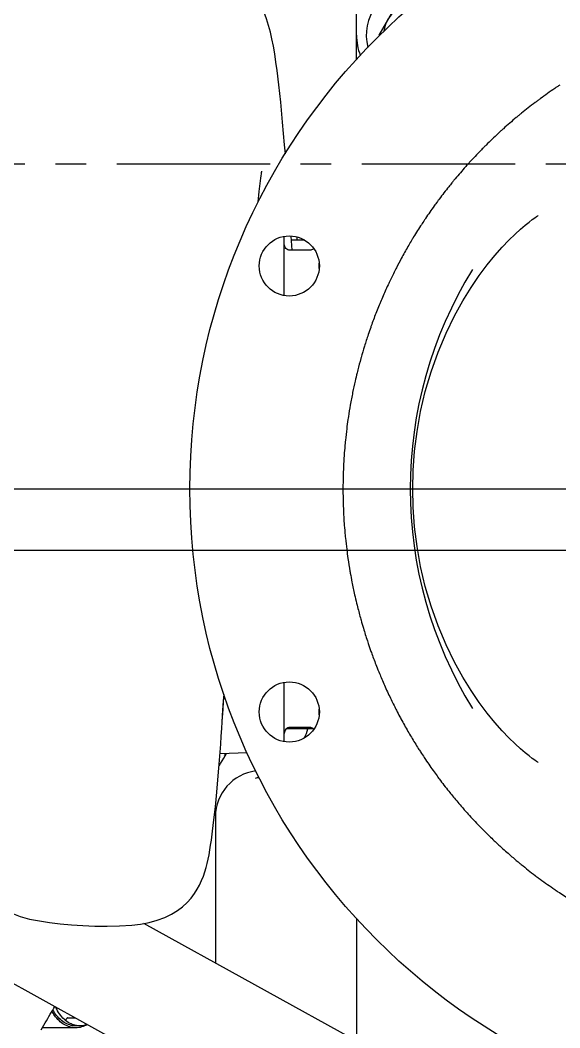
# Model space of a CAD drawing. Header units: millimetres. Extents: x 156850 to 204135, y 56350 to 74150.
# Drawn here: x 158388 to 158527.6, y 61358.5 to 61619.4 of the extents above; entities that cross this region are included whole.
import ezdxf

# ---------------------------------------------------------------- set-up
doc = ezdxf.new("R2010")
doc.units = ezdxf.units.MM
doc.header["$LTSCALE"] = 150
doc.linetypes.add('X-2F-PLAN$0$CENTER', pattern=[2, 1.25, -0.25, 0.25, -0.25])
doc.layers.add('-----33 Equipment', color=5, linetype='Continuous')

# ---------------------------------------------------------------- blocks, each defined once
blk = doc.blocks.new('X-2F-PLAN$0$A$C73FA2420')
at = {"color": 0, "linetype": 'Continuous'}
for p, q in [((1573.25, 975.43), (1642.89, 1101.33)), ((1604.23, 1035.91), (1604.23, 1044.58)), ((1604.73, 1034.85), (1604.73, 1035.91)), ((1606.8, 1037.94), (1606.8, 1036.09)), ((1599.5, 960.91), (1631.24, 1018.28)), ((1640.13, 1004.47), (1640.13, 1004.47)), ((1658.85, 999.78), (1621, 999.78)), ((1674.02, 997.65), (1675.24, 996.92)), ((1674.72, 997.43), (1674.72, 997.42)), ((1674.72, 997.43), (1675.23, 996.98)), ((1675.42, 991.56), (1675.18, 998.6)), ((1681.75, 998.13), (1683.48, 998.02)), ((1683.48, 998.02), (1684.98, 997.93)), ((1683.56, 998.02), (1686.64, 997.81)), ((1684.98, 997.93), (1686.44, 997.83)), ((1686.64, 997.81), (1688.79, 997.67)), ((1688.75, 997.68), (1690.51, 997.56)), ((1688.92, 997.67), (1690.52, 997.56)), ((1824.24, 988.03), (1824.24, 988.03)), ((1678.34, 981.98), (1680.45, 981.98)), ((1680.45, 981.98), (1683.98, 981.98)), ((1681.65, 974.43), (1681.65, 981.39)), ((1683.98, 981.98), (1693.65, 981.98)), ((1793.81, 981.98), (1809.13, 981.98)), ((1681.97, 975.36), (1681.97, 980.46)), ((1805.54, 975.35), (1805.55, 980.46)), ((1805.55, 979.95), (1809.22, 980.19)), ((1808.13, 976.68), (1808.13, 980.11)), ((1685.22, 972.94), (1686.77, 972.94)), ((1800.79, 972.94), (1802.15, 972.94)), ((1632.49, 963.28), (1600.81, 963.28)), ((1854.98, 963.28), (1868.68, 963.28)), ((1861.23, 957.52), (1861.06, 957.42)), ((1867.75, 953.75), (1861.23, 957.52))]:
    blk.add_line(p, q, dxfattribs=at)
at = {"color": 0, "linetype": 'X-2F-PLAN$0$CENTER'}
blk.add_line((1743.73, 1095.97), (1743.73, 580.58), dxfattribs=at)
at = {"color": 0, "linetype": 'Continuous'}
for points in [[(1603.73, 1044.86), (1604.33, 1044.52), (1604.92, 1044.18), (1605.5, 1043.85), (1606.08, 1043.51), (1606.64, 1043.18), (1607.2, 1042.86), (1607.75, 1042.53), (1608.29, 1042.21), (1608.83, 1041.89), (1609.36, 1041.58), (1609.72, 1041.36)], [(1648.53, 1064.38), (1647.05, 1063.93), (1645.22, 1063.27), (1643.32, 1062.43), (1641.52, 1061.48), (1639.92, 1060.45), (1638.48, 1059.26), (1637.19, 1057.87), (1636.01, 1056.27), (1634.91, 1054.47), (1633.92, 1052.47), (1633.07, 1050.27), (1632.39, 1047.88), (1631.91, 1045.34), (1631.52, 1042.68), (1631.17, 1039.92), (1630.89, 1037.05), (1630.68, 1034.08), (1630.55, 1031.01), (1630.52, 1027.83), (1630.6, 1024.57), (1630.8, 1021.42)], [(1630.8, 1021.42), (1631.07, 1019.18), (1631.5, 1016.93), (1632.08, 1014.84), (1632.81, 1012.92), (1633.65, 1011.19), (1634.59, 1009.64), (1635.59, 1008.28), (1636.65, 1007.11), (1637.8, 1006.08), (1639.02, 1005.17), (1640.13, 1004.47)], [(1640.13, 1004.47), (1641.2, 1003.9), (1642.38, 1003.35), (1643.52, 1002.9), (1644.62, 1002.53), (1645.7, 1002.21), (1646.79, 1001.94), (1647.9, 1001.68), (1649.06, 1001.45), (1650.27, 1001.23), (1651.55, 1001.02), (1652.79, 1000.83)], [(1652.8, 1000.83), (1655.16, 1000.51), (1658.04, 1000.16), (1661.41, 999.79), (1665.27, 999.41), (1669.51, 999.05)], [(1669.51, 999.05), (1671.43, 998.89), (1673.49, 998.73), (1675.56, 998.57), (1677.64, 998.42), (1679.71, 998.27), (1681.75, 998.13)], [(1672.06, 998.85), (1672.69, 998.46), (1674.02, 997.65)], [(1686.44, 997.83), (1688.78, 997.68), (1688.92, 997.67)], [(1817.95, 988.76), (1820.72, 988.44), (1824.24, 988.03)], [(1852.05, 983.82), (1854.25, 984.12), (1856.38, 984.45), (1858.37, 984.8), (1860.24, 985.17), (1862.02, 985.58), (1863.74, 986.04), (1865.43, 986.57), (1867.11, 987.19), (1868.78, 987.94), (1870.35, 988.78)], [(1824.24, 988.03), (1824.8, 987.97), (1825.3, 987.9)], [(1825.3, 987.9), (1825.68, 987.85), (1825.92, 987.81), (1825.99, 987.8)], [(1830.46, 981.69), (1832.83, 981.88), (1838.71, 982.39), (1843.88, 982.89), (1848.34, 983.37), (1852.05, 983.82)], [(1672.95, 916.32), (1672.93, 916.29), (1672.99, 916.38), (1673.18, 916.68), (1673.51, 917.16), (1673.99, 917.81), (1674.63, 918.64), (1675.45, 919.65), (1676.5, 920.86), (1677.78, 922.27), (1679.33, 923.85), (1681.16, 925.59), (1683.28, 927.47), (1685.71, 929.45), (1688.46, 931.52), (1691.56, 933.64), (1695.03, 935.78), (1698.93, 937.94), (1703.38, 940.11), (1708.32, 942.19), (1713.4, 944), (1718.51, 945.49), (1723.67, 946.7), (1728.84, 947.63), (1733.96, 948.26), (1739, 948.63), (1743.73, 948.75)], [(1743.73, 948.75), (1748.48, 948.63), (1753.52, 948.26), (1758.64, 947.62), (1763.81, 946.7), (1768.97, 945.49), (1774.08, 943.99), (1779.16, 942.19), (1784.1, 940.11), (1788.55, 937.94), (1792.45, 935.78), (1795.91, 933.63), (1799.01, 931.51), (1801.77, 929.45), (1804.19, 927.46), (1806.31, 925.59), (1808.14, 923.85), (1809.69, 922.27), (1810.97, 920.86), (1812.02, 919.65), (1812.84, 918.64), (1813.48, 917.81), (1813.95, 917.15), (1814.29, 916.68), (1814.48, 916.38), (1814.52, 916.32)]]:
    blk.add_lwpolyline(points, dxfattribs=at)
for centre, radius in [((1743.73, 841.29), 165.1), ((1686, 980.68), 7.78), ((1801.47, 980.68), 7.78)]:
    blk.add_circle(centre, radius, dxfattribs=at)
for centre, radius, start, end in [((1658.85, 987.78), 12, 7.571, 90), ((1803.23, 1018.28), 40, 277.0316, 278.2687), ((1685.73, 990.28), 15, 244.6053, 254.1854), ((1861.23, 948.28), 15, 90, 110.4832), ((1861.23, 948.28), 12.5, 52.9281, 104.7266), ((1861.23, 948.28), 8, 38.0077, 82.8792), ((1743.73, 841.29), 108.1, 58.3015, 121.7)]:
    blk.add_arc(centre, radius, start, end, dxfattribs=at)
for points, start_tangent, end_tangent in [([(1604.23, 1035.91), (1604.45, 1037.43), (1605.07, 1038.89), (1606.09, 1040.24), (1607.46, 1041.41), (1608.54, 1042.09)], (0, 1), (0.87916, 0.476527)), ([(1604.73, 1035.91), (1604.79, 1036.69), (1605.25, 1038.21), (1606.14, 1039.63), (1607.43, 1040.88), (1608.92, 1041.85)], (0, 1), (0.88285, 0.469654)), ([(1604.83, 1035.88), (1605.25, 1037.15), (1606.14, 1038.57), (1607.43, 1039.82), (1609.06, 1040.86), (1609.54, 1041.09)], (0.1942, 0.980962), (0.909632, 0.415414)), ([(1606.8, 1037.94), (1606.76, 1038.11), (1606.64, 1038.27), (1606.48, 1038.4), (1606.3, 1038.5)], (0, 1), (-0.92582, 0.377964)), ([(1605.06, 1032.95), (1604.45, 1034.4), (1604.23, 1035.91)], (-0.503583, 0.863947), (0, 1)), ([(1604.73, 1034.85), (1604.79, 1035.63), (1604.83, 1035.88)], (0, 1), (0.1942, 0.980962)), ([(1605.06, 1033.01), (1604.79, 1034.08), (1604.73, 1034.85)], (-0.340675, 0.940181), (0, 1)), ([(1669.03, 988.5), (1668.81, 989.49)], (-0.241754, 0.970338), (-0.205656, 0.978624)), ([(1681.53, 981.54), (1681.03, 981.87), (1680.47, 981.98)], (-0.707195, 0.707019), (-0.999888, 0.014985)), ([(1681.97, 980.46), (1681.86, 981.05), (1681.53, 981.54)], (-0.000124, 1), (-0.707195, 0.707019)), ([(1805.55, 980.46), (1805.66, 981.04), (1805.99, 981.53)], (0.000219, 1), (0.707262, 0.706952)), ([(1805.99, 981.53), (1806.48, 981.86), (1807.04, 981.98)], (0.707262, 0.706952), (0.999889, 0.01489)), ([(1681.55, 974.31), (1681.7, 974.48)], (0.692112, 0.72179), (0.573497, 0.819208)), ([(1681.7, 974.48), (1681.97, 975.36)], (0.573497, 0.819208), (-0.000124, 1)), ([(1805.82, 974.48), (1805.54, 975.35)], (-0.573419, 0.819262), (0.000042, 1)), ([(1805.94, 974.32), (1805.82, 974.48)], (-0.675672, 0.737203), (-0.573419, 0.819262)), ([(1725.73, 965.49), (1722.42, 964.97)], (-0.989658, -0.143448), (-0.985479, -0.169799)), ([(1730.98, 966.14), (1728.13, 965.82), (1725.73, 965.49)], (-0.994824, -0.101611), (-0.989658, -0.143448)), ([(1731.71, 966.21), (1730.98, 966.14)], (-0.995399, -0.095816), (-0.994824, -0.101611)), ([(1734.69, 966.47), (1734.35, 966.44), (1731.71, 966.21)], (-0.997401, -0.072051), (-0.995399, -0.095816)), ([(1738.02, 966.66), (1734.69, 966.47)], (-0.998963, -0.045537), (-0.997401, -0.072051)), ([(1743.27, 966.79), (1740.6, 966.75), (1738.02, 966.66)], (-0.999993, -0.003658), (-0.998963, -0.045537)), ([(1744.03, 966.79), (1743.27, 966.79)], (-0.999997, 0.002325), (-0.999993, -0.003658)), ([(1749.43, 966.66), (1746.86, 966.75), (1744.03, 966.79)], (-0.998969, 0.045395), (-0.999997, 0.002325)), ([(1750.19, 966.63), (1749.43, 966.66)], (-0.998676, 0.051445), (-0.998969, 0.045395)), ([(1755.57, 966.23), (1753.11, 966.44), (1750.19, 966.63)], (-0.99554, 0.094341), (-0.998676, 0.051445)), ([(1756.34, 966.16), (1755.57, 966.23)], (-0.994943, 0.10044), (-0.99554, 0.094341)), ([(1761.69, 965.5), (1759.34, 965.82), (1756.34, 966.16)], (-0.989714, 0.143063), (-0.994943, 0.10044)), ([(1762.46, 965.39), (1761.69, 965.5)], (-0.988808, 0.149192), (-0.989714, 0.143063)), ([(1765.47, 964.89), (1762.46, 965.39)], (-0.984882, 0.173227), (-0.988808, 0.149192)), ([(1713.62, 963.12), (1710.36, 962.27)], (-0.97078, -0.239971), (-0.963996, -0.265918)), ([(1716.36, 963.77), (1715.81, 963.65), (1713.62, 963.12)], (-0.975922, -0.218121), (-0.97078, -0.239971)), ([(1719.64, 964.46), (1716.36, 963.77)], (-0.981406, -0.191942), (-0.975922, -0.218121)), ([(1722.42, 964.97), (1721.94, 964.89), (1719.64, 964.46)], (-0.985479, -0.169799), (-0.981406, -0.191942)), ([(1768.72, 964.28), (1765.47, 964.89)], (-0.979981, 0.199089), (-0.984882, 0.173227)), ([(1773.78, 963.14), (1771.66, 963.65), (1768.72, 964.28)], (-0.97093, 0.239365), (-0.979981, 0.199089)), ([(1774.54, 962.95), (1773.78, 963.14)], (-0.969398, 0.245496), (-0.97093, 0.239365)), ([(1777.52, 962.16), (1774.54, 962.95)], (-0.963081, 0.269212), (-0.969398, 0.245496)), ([(1704.44, 960.48), (1703.76, 960.26), (1701.68, 959.54)], (-0.949728, -0.313076), (-0.942188, -0.335084)), ([(1707.66, 961.5), (1704.44, 960.48)], (-0.957805, -0.28742), (-0.949728, -0.313076)), ([(1710.36, 962.27), (1709.74, 962.1), (1707.66, 961.5)], (-0.963996, -0.265918), (-0.957805, -0.28742)), ([(1780.68, 961.23), (1777.73, 962.1), (1777.52, 962.16)], (-0.955685, 0.294393), (-0.963081, 0.269212)), ([(1785.57, 959.61), (1783.71, 960.26), (1780.68, 961.23)], (-0.942796, 0.333371), (-0.955685, 0.294393)), ([(1701.05, 959.31), (1697.88, 958.12), (1695.92, 957.33)], (-0.940379, -0.340128), (-0.924588, -0.380968)), ([(1701.68, 959.54), (1701.05, 959.31)], (-0.942188, -0.335084), (-0.940379, -0.340128)), ([(1786.33, 959.34), (1785.57, 959.61)], (-0.940632, 0.339428), (-0.942796, 0.333371)), ([(1791.33, 957.42), (1789.59, 958.12), (1786.33, 959.34)], (-0.925303, 0.37923), (-0.940632, 0.339428)), ([(1690.38, 954.88), (1687.31, 953.39)], (-0.905126, -0.425143), (-0.893241, -0.449578)), ([(1695.31, 957.07), (1692.12, 955.69), (1690.38, 954.88)], (-0.922574, -0.385819), (-0.905126, -0.425143)), ([(1695.92, 957.33), (1695.31, 957.07)], (-0.924588, -0.380968), (-0.922574, -0.385819)), ([(1792.08, 957.11), (1791.33, 957.42)], (-0.922825, 0.385219), (-0.925303, 0.37923)), ([(1796.97, 954.94), (1795.35, 955.69), (1792.08, 957.11)], (-0.90558, 0.424176), (-0.922825, 0.385219)), ([(1797.71, 954.59), (1796.97, 954.94)], (-0.902791, 0.43008), (-0.90558, 0.424176)), ([(1687.31, 953.39), (1686.48, 952.97), (1684.76, 952.07)], (-0.893241, -0.449578), (-0.882737, -0.469868)), ([(1800.52, 953.21), (1797.71, 954.59)], (-0.891799, 0.452431), (-0.902791, 0.43008)), ([(1803.42, 951.69), (1800.99, 952.97), (1800.52, 953.21)], (-0.879681, 0.475564), (-0.891799, 0.452431)), ([(1684.21, 951.78), (1680.98, 949.98), (1679.48, 949.09)], (-0.880363, -0.474301), (-0.858985, -0.512)), ([(1684.76, 952.07), (1684.21, 951.78)], (-0.882737, -0.469868), (-0.880363, -0.474301)), ([(1807.85, 949.18), (1806.49, 949.98), (1803.42, 951.69)], (-0.859638, 0.510903), (-0.879681, 0.475564)), ([(1676.55, 947.29), (1675.64, 946.71), (1674.18, 945.75)], (-0.844635, -0.535343), (-0.832361, -0.554233)), ([(1679.48, 949.09), (1676.55, 947.29)], (-0.858985, -0.512), (-0.844635, -0.535343)), ([(1808.57, 948.75), (1807.85, 949.18)], (-0.856239, 0.51658), (-0.859638, 0.510903)), ([(1813.07, 945.9), (1811.83, 946.71), (1808.57, 948.75)], (-0.83353, 0.552474), (-0.856239, 0.51658)), ([(1673.68, 945.42), (1670.47, 943.19), (1669.13, 942.21)], (-0.829699, -0.55821), (-0.804126, -0.594459)), ([(1674.18, 945.75), (1673.68, 945.42)], (-0.832361, -0.554233), (-0.829699, -0.55821)), ([(1813.77, 945.44), (1813.07, 945.9)], (-0.829834, 0.55801), (-0.83353, 0.552474)), ([(1818.12, 942.37), (1817, 943.19), (1813.77, 945.44)], (-0.805412, 0.592716), (-0.829834, 0.55801)), ([(1668.66, 941.86), (1665.48, 939.41), (1664.32, 938.47)], (-0.801349, -0.598197), (-0.774356, -0.63275)), ([(1669.13, 942.21), (1668.66, 941.86)], (-0.804126, -0.594459), (-0.801349, -0.598197)), ([(1818.8, 941.87), (1818.12, 942.37)], (-0.801428, 0.598092), (-0.805412, 0.592716)), ([(1822.99, 938.6), (1821.98, 939.41), (1818.8, 941.87)], (-0.775352, 0.63153), (-0.801428, 0.598092)), ([(1664.32, 938.47), (1661.65, 936.22)], (-0.774356, -0.63275), (-0.756439, -0.654064)), ([(1823.65, 938.06), (1822.99, 938.6)], (-0.771087, 0.63673), (-0.775352, 0.63153)), ([(1827.67, 934.59), (1826.78, 935.39), (1823.65, 938.06)], (-0.743421, 0.668823), (-0.771087, 0.63673)), ([(1659.17, 934.03), (1656.1, 931.13), (1655.16, 930.2)], (-0.738954, -0.673756), (-0.708454, -0.705757)), ([(1659.58, 934.4), (1659.17, 934.03)], (-0.7419, -0.670511), (-0.738954, -0.673756)), ([(1661.65, 936.22), (1660.69, 935.39), (1659.58, 934.4)], (-0.756439, -0.654064), (-0.7419, -0.670511)), ([(1828.3, 934.02), (1827.67, 934.59)], (-0.738886, 0.67383), (-0.743421, 0.668823)), ([(1832.15, 930.36), (1831.37, 931.13), (1828.3, 934.02)], (-0.709698, 0.704506), (-0.738886, 0.67383)), ([(1655.16, 930.2), (1652.68, 927.67)], (-0.708454, -0.705757), (-0.688245, -0.725478)), ([(1832.75, 929.76), (1832.15, 930.36)], (-0.704903, 0.709304), (-0.709698, 0.704506)), ([(1836.42, 925.91), (1835.74, 926.65), (1832.75, 929.76)], (-0.674262, 0.738492), (-0.704903, 0.709304)), ([(1652.68, 927.67), (1651.73, 926.65), (1650.89, 925.74)], (-0.688245, -0.725478), (-0.672891, -0.739742)), ([(1650.89, 925.74), (1648.53, 923.06)], (-0.672891, -0.739742), (-0.651557, -0.7586)), ([(1836.99, 925.28), (1836.42, 925.91)], (-0.669219, 0.743065), (-0.674262, 0.738492)), ([(1840.46, 921.26), (1839.88, 921.96), (1836.99, 925.28)], (-0.6372, 0.770698), (-0.669219, 0.743065)), ([(1646.81, 921.02), (1646.5, 920.64)], (-0.635333, -0.772239), (-0.632292, -0.77473)), ([(1648.53, 923.06), (1647.59, 921.96), (1646.81, 921.02)], (-0.651557, -0.7586), (-0.635333, -0.772239)), ([(1841, 920.6), (1840.46, 921.26)], (-0.631922, 0.775032), (-0.6372, 0.770698)), ([(1646.5, 920.64), (1643.69, 917.07), (1643.01, 916.17)], (-0.632292, -0.77473), (-0.596622, -0.802523)), ([(1844.27, 916.41), (1843.78, 917.07), (1841, 920.6)], (-0.5986, 0.801048), (-0.631922, 0.775032)), ([(1642.73, 915.79), (1640.04, 911.99), (1639.48, 911.17)], (-0.593593, -0.804765), (-0.556795, -0.83065)), ([(1643.01, 916.17), (1642.73, 915.79)], (-0.596622, -0.802523), (-0.593593, -0.804765)), ([(1844.78, 915.72), (1844.27, 916.41)], (-0.5931, 0.805129), (-0.5986, 0.801048)), ([(1847.84, 911.39), (1847.43, 911.99), (1844.78, 915.72)], (-0.558556, 0.829467), (-0.5931, 0.805129)), ([(1639.48, 911.17), (1637.47, 908.07)], (-0.556795, -0.83065), (-0.532109, -0.846676)), ([(1848.31, 910.67), (1847.84, 911.39)], (-0.552849, 0.833282), (-0.558556, 0.829467))]:
    blk.add_spline(points, degree=3, dxfattribs=dict(at, start_tangent=start_tangent, end_tangent=end_tangent))
blk = doc.blocks.new('X-2F-PLAN$0$zw$C47F')
at = {"layer": '-----33 Equipment'}
blk.add_line((4625.86, 1136.3), (4625.86, 2236.3), dxfattribs=at)
at = {"layer": '-----33 Equipment', "linetype": 'X-2F-PLAN$0$CENTER', "ltscale": 0.211328}
blk.add_line((4725.86, 1136.3), (4725.86, 2236.3), dxfattribs=at)
at = {"layer": '-----33 Equipment'}
blk.add_blockref('X-2F-PLAN$0$A$C73FA2420', (2898.05, 848.02), dxfattribs=at)

msp = doc.modelspace()

# ---------------------------------------------------------------- block references
at = {"layer": '-----33 Equipment', "rotation": 90.00000000000001}
msp.add_blockref('X-2F-PLAN$0$zw$C47F', (160286.3, 56856.22), dxfattribs=at)

doc.saveas('drawing.dxf')
